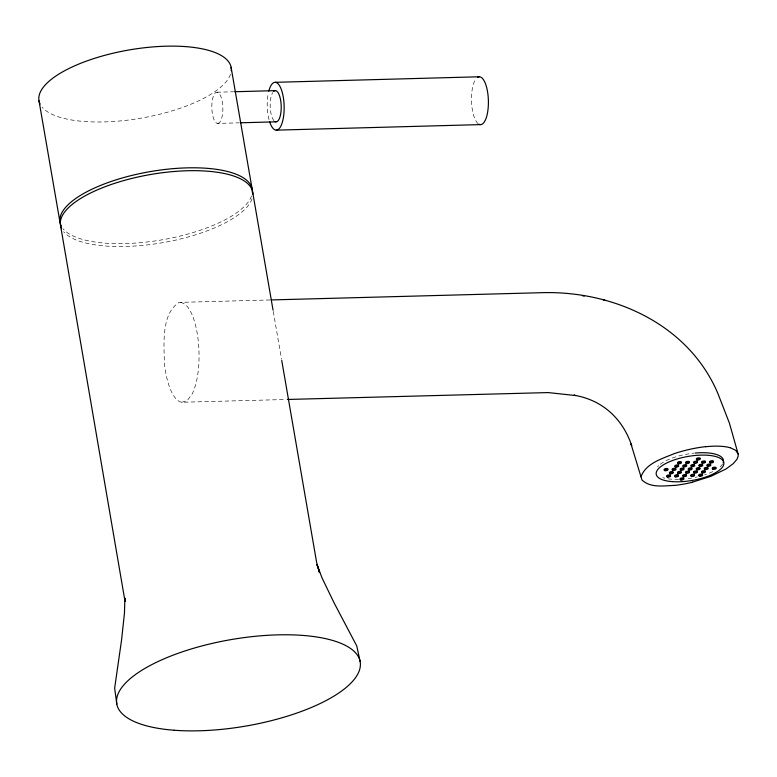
<?xml version="1.0" encoding="UTF-8"?>
<svg xmlns="http://www.w3.org/2000/svg" width="777" height="777" viewBox="0 0 777 777"><rect width="100%" height="100%" fill="white"/><g stroke="black" fill="none" stroke-linecap="round" stroke-linejoin="round"><path stroke-width="0.58" stroke-dasharray="3.88 2.91" d="M270.066 299.961L179.147 302.399C161.024 313.83 164.054 344.25 164.374 362.937A50.019 17.667 88.4 0 0 181.74 402.253L286.101 399.495M181.74 402.253L187.228 400.631L192.123 394.036A50.019 17.667 88.4 0 0 198.941 362.325C199.446 346.309 198.048 329.943 192.23 314.899C189.588 309.528 186.14 302.263 179.147 302.399M216.929 92.22L233.605 91.773M217.735 123.407A15.598 5.507 88.4 0 0 221.901 99.932A15.598 5.507 88.4 0 0 212.364 100.107A15.598 5.507 88.4 0 0 217.735 123.407L239.18 122.834M273.261 311.383L281.527 359.197M722.62 463.879A34.324 12.189 -9.8 0 1 718.978 467.793M712.81 471.561A34.324 12.189 -9.8 0 1 704.632 474.854M697.348 476.903A34.324 12.189 -9.8 0 1 695.172 477.389M691.87 478.03A34.324 12.189 -9.8 0 1 685.227 478.953M678.758 479.38A34.324 12.189 -9.8 0 1 667.307 478.7M664.908 478.214A34.324 12.189 -9.8 0 1 662.762 477.612M657.527 466.919A34.324 12.189 -9.8 0 1 658.741 465.608M660.256 464.306A34.324 12.189 -9.8 0 1 694.007 453.146M269.007 119.639A23.922 8.45 88.4 0 1 268.318 93.075M478.078 123.621A23.922 8.45 88.4 0 1 471.532 102.01A23.922 8.45 88.4 0 1 476.126 78.662M273.96 120.678A15.598 5.507 88.4 0 1 270.211 107.1A15.598 5.507 88.4 0 1 272.737 92.531M251.525 195.921A97.504 34.625 -9.8 0 1 162.471 239.763A97.504 34.625 -9.8 0 1 63.122 228.817M230.507 74.252A97.504 34.625 -9.8 0 1 141.453 118.094A97.504 34.625 -9.8 0 1 42.104 107.148M252.02 198.795A97.504 34.625 -9.8 0 1 162.966 242.638A97.504 34.625 -9.8 0 1 63.617 231.692"/><path stroke-width="1.17" d="M271.28 299.932L540.403 292.725C612.907 290.151 688.976 324.223 718.113 394.056L729.389 423.067L738.15 454.03L738.15 456.216L736.975 459.294L733.07 463.801L725.951 469.007L710.868 476.33L692.598 482.09M674.154 485.402C663.509 485.868 650.3 488.034 641.957 479.982L640.976 476.748C645.998 463.16 662.053 458.77 674.203 453.651C684.43 450.233 695.017 447.853 705.739 446.629M275.068 82.323L479.312 76.777M234.79 91.735L275.281 90.637M240.365 122.795L276.097 121.824M276.311 130.147L480.555 124.602M287.315 399.465L548.222 392.579L575.553 395.542L573.912 395.211C602.311 399.844 622.668 418.657 631.691 445.6L631.002 443.968L640.976 476.748M603.321 299.864L604.836 300.155M582.42 295.716L584.217 296.066M730.108 447.659L735.683 450.31L738.15 454.03M281.73 360.392L316.627 562.422L319.551 572.484L316.909 564.51L322.154 578.166L334.091 602.884L356.769 645.959L360.139 661.577M318.551 569.473L319.551 572.484M231.099 67.288L252.117 188.957M252.612 191.832L273.057 310.178M39.015 100.835L60.033 222.504M60.528 225.379L125.039 601.476L124.874 598.047L124.466 613.131L121.552 640.073L114.637 688.247L116.832 704.069M680.982 479.263A1.875 0.66 -9.8 0 1 680.331 478.418A1.875 0.66 -9.8 0 1 682.934 477.826A1.875 0.66 -9.8 0 1 683.41 478.7M667.103 476.272A1.875 0.66 -9.8 0 1 667.258 475.359A1.875 0.66 -9.8 0 1 669.696 474.941A1.875 0.66 -9.8 0 1 670.172 475.738M669.832 475.942A1.875 0.66 -9.8 0 1 669.385 476.116M675.669 476.146A1.875 0.66 -9.8 0 1 675.058 475.281A1.875 0.66 -9.8 0 1 677.719 474.718A1.875 0.66 -9.8 0 1 677.981 475.66M677.418 475.903A1.875 0.66 -9.8 0 1 677.078 476M684.382 475.912A1.875 0.66 -9.8 0 1 682.808 475.349A1.875 0.66 -9.8 0 1 685.1 474.485A1.875 0.66 -9.8 0 1 686.373 475.155M691.18 475.621A1.875 0.66 -9.8 0 1 691.375 474.689A1.875 0.66 -9.8 0 1 693.861 474.3A1.875 0.66 -9.8 0 1 694.143 475.155M699.747 475.495A1.875 0.66 -9.8 0 1 699.125 474.63A1.875 0.66 -9.8 0 1 701.786 474.067A1.875 0.66 -9.8 0 1 702.058 475M701.796 475.135A1.875 0.66 -9.8 0 1 701.32 475.301M670.211 473.018A1.875 0.66 -9.8 0 1 669.852 472.095A1.875 0.66 -9.8 0 1 672.552 471.629A1.875 0.66 -9.8 0 1 672.552 472.61M672.105 472.785A1.875 0.66 -9.8 0 1 671.765 472.882M677.962 472.756A1.875 0.66 -9.8 0 1 677.845 471.901A1.875 0.66 -9.8 0 1 680.176 471.367A1.875 0.66 -9.8 0 1 681.06 472.047M678.894 472.814A1.875 0.66 -9.8 0 1 678.234 472.804M685.673 472.426A1.875 0.66 -9.8 0 1 686.256 471.493A1.875 0.66 -9.8 0 1 688.636 471.202A1.875 0.66 -9.8 0 1 688.84 472.037M694.279 472.367A1.875 0.66 -9.8 0 1 694.133 471.338A1.875 0.66 -9.8 0 1 696.988 471.095A1.875 0.66 -9.8 0 1 695.842 472.231M702.029 472.105A1.875 0.66 -9.8 0 1 701.913 471.25A1.875 0.66 -9.8 0 1 704.253 470.716A1.875 0.66 -9.8 0 1 705.127 471.386M703.865 472.018A1.875 0.66 -9.8 0 1 703.506 472.095M664.762 469.881A1.875 0.66 -9.8 0 1 664.665 468.919A1.875 0.66 -9.8 0 1 667.365 468.541A1.875 0.66 -9.8 0 1 667.103 469.561M666.792 469.677A1.875 0.66 -9.8 0 1 666.277 469.813M672.532 469.609A1.875 0.66 -9.8 0 1 672.688 468.696A1.875 0.66 -9.8 0 1 675.126 468.278A1.875 0.66 -9.8 0 1 675.601 469.075M673.581 469.697A1.875 0.66 -9.8 0 1 673.076 469.697M681.099 469.483A1.875 0.66 -9.8 0 1 680.487 468.618A1.875 0.66 -9.8 0 1 683.148 468.055A1.875 0.66 -9.8 0 1 683.41 468.997M688.83 469.23A1.875 0.66 -9.8 0 1 688.743 468.259A1.875 0.66 -9.8 0 1 691.433 467.89A1.875 0.66 -9.8 0 1 691.171 468.91M697.309 469.055A1.875 0.66 -9.8 0 1 696.415 468.278A1.875 0.66 -9.8 0 1 698.941 467.599A1.875 0.66 -9.8 0 1 699.669 468.424M698.552 468.9A1.875 0.66 -9.8 0 1 698.193 468.978M705.176 468.832A1.875 0.66 -9.8 0 1 704.554 467.968A1.875 0.66 -9.8 0 1 707.216 467.404A1.875 0.66 -9.8 0 1 707.488 468.337M712.907 468.58A1.875 0.66 -9.8 0 1 712.81 467.608A1.875 0.66 -9.8 0 1 715.51 467.239A1.875 0.66 -9.8 0 1 715.248 468.249M675.64 466.355A1.875 0.66 -9.8 0 1 675.281 465.433A1.875 0.66 -9.8 0 1 677.981 464.967A1.875 0.66 -9.8 0 1 677.981 465.947M683.391 466.093A1.875 0.66 -9.8 0 1 683.274 465.238A1.875 0.66 -9.8 0 1 685.605 464.704A1.875 0.66 -9.8 0 1 686.489 465.384M691.841 465.928A1.875 0.66 -9.8 0 1 691.19 465.093A1.875 0.66 -9.8 0 1 693.783 464.5A1.875 0.66 -9.8 0 1 694.269 465.374M693.065 465.831A1.875 0.66 -9.8 0 1 692.705 465.889M699.708 465.705A1.875 0.66 -9.8 0 1 699.358 464.782A1.875 0.66 -9.8 0 1 702.049 464.316A1.875 0.66 -9.8 0 1 702.049 465.297M707.458 465.442A1.875 0.66 -9.8 0 1 707.633 464.432A1.875 0.66 -9.8 0 1 710.314 464.16A1.875 0.66 -9.8 0 1 709.789 465.2M677.962 462.946A1.875 0.66 -9.8 0 1 678.117 462.033A1.875 0.66 -9.8 0 1 680.555 461.606A1.875 0.66 -9.8 0 1 681.031 462.412M680.555 462.674A1.875 0.66 -9.8 0 1 680.244 462.791M686.528 462.82A1.875 0.66 -9.8 0 1 685.916 461.956A1.875 0.66 -9.8 0 1 688.577 461.392A1.875 0.66 -9.8 0 1 688.84 462.334M687.752 462.713A1.875 0.66 -9.8 0 1 687.218 462.801M694.259 462.568A1.875 0.66 -9.8 0 1 694.172 461.596A1.875 0.66 -9.8 0 1 696.862 461.227A1.875 0.66 -9.8 0 1 696.6 462.247M702.039 462.296A1.875 0.66 -9.8 0 1 702.194 461.383A1.875 0.66 -9.8 0 1 704.622 460.955A1.875 0.66 -9.8 0 1 705.098 461.752M704.894 461.897A1.875 0.66 -9.8 0 1 704.321 462.14M710.605 462.169A1.875 0.66 -9.8 0 1 709.984 461.305A1.875 0.66 -9.8 0 1 712.645 460.742A1.875 0.66 -9.8 0 1 712.917 461.674M696.619 459.139A1.875 0.66 -9.8 0 1 697.018 458.207A1.875 0.66 -9.8 0 1 699.455 457.867A1.875 0.66 -9.8 0 1 699.698 458.712M699.455 458.848A1.875 0.66 -9.8 0 1 698.844 459.081M695.104 453.049A34.324 12.189 -9.8 0 1 723.212 462.597M692.618 482.187A49.913 16.375 -14.3 0 1 674.077 485.499M705.652 446.736A49.922 16.191 -14.2 0 1 730.011 447.707M268.764 91.181A23.922 8.45 88.4 0 1 281.012 88.675A23.922 8.45 88.4 0 1 281.915 123.582A23.922 8.45 88.4 0 1 269.551 121.523M477.68 77.273A23.922 8.45 88.4 0 1 488.383 100.544A23.922 8.45 88.4 0 1 478.894 124.174M273.708 91.336A15.598 5.507 88.4 0 1 281.177 105.371A15.598 5.507 88.4 0 1 275.009 121.552M61.121 225.757A97.504 34.625 -9.8 0 1 149.679 171.698A97.504 34.625 -9.8 0 1 252.282 192.375M40.103 104.089A97.504 34.625 -9.8 0 1 128.661 50.029A97.504 34.625 -9.8 0 1 231.264 70.707M61.616 228.632A97.504 34.625 -9.8 0 1 148.601 174.854A97.504 34.625 -9.8 0 1 252.826 194.095M681.06 480.021A1.875 0.66 -9.8 0 0 683.886 479.05A1.875 0.66 -9.8 0 0 681.167 478.846A1.875 0.66 -9.8 0 0 681.06 480.021M667.725 477.127A1.875 0.66 -9.8 0 0 670.551 476.155A1.875 0.66 -9.8 0 0 667.832 475.942A1.875 0.66 -9.8 0 0 667.725 477.127M675.757 476.903A1.875 0.66 -9.8 0 0 678.574 475.932A1.875 0.66 -9.8 0 0 675.854 475.728A1.875 0.66 -9.8 0 0 675.757 476.903M683.779 476.69A1.875 0.66 -9.8 0 0 686.596 475.718A1.875 0.66 -9.8 0 0 683.877 475.505A1.875 0.66 -9.8 0 0 683.779 476.69M691.802 476.476A1.875 0.66 -9.8 0 0 694.619 475.495A1.875 0.66 -9.8 0 0 691.899 475.291A1.875 0.66 -9.8 0 0 691.802 476.476M699.824 476.252A1.875 0.66 -9.8 0 0 702.651 475.281A1.875 0.66 -9.8 0 0 699.922 475.077A1.875 0.66 -9.8 0 0 699.824 476.252M670.444 473.795A1.875 0.66 -9.8 0 0 673.261 472.814A1.875 0.66 -9.8 0 0 670.541 472.61A1.875 0.66 -9.8 0 0 670.444 473.795M678.467 473.572A1.875 0.66 -9.8 0 0 681.293 472.601A1.875 0.66 -9.8 0 0 678.574 472.397A1.875 0.66 -9.8 0 0 678.467 473.572M686.489 473.358A1.875 0.66 -9.8 0 0 689.316 472.387A1.875 0.66 -9.8 0 0 686.596 472.173A1.875 0.66 -9.8 0 0 686.489 473.358M694.512 473.144A1.875 0.66 -9.8 0 0 697.338 472.163A1.875 0.66 -9.8 0 0 694.619 471.96A1.875 0.66 -9.8 0 0 694.512 473.144M702.544 472.921A1.875 0.66 -9.8 0 0 705.361 471.95A1.875 0.66 -9.8 0 0 702.641 471.746A1.875 0.66 -9.8 0 0 702.544 472.921M665.131 470.677A1.875 0.66 -9.8 0 0 667.958 469.706A1.875 0.66 -9.8 0 0 665.238 469.502A1.875 0.66 -9.8 0 0 665.131 470.677M673.154 470.464A1.875 0.66 -9.8 0 0 675.98 469.483A1.875 0.66 -9.8 0 0 673.261 469.279A1.875 0.66 -9.8 0 0 673.154 470.464M681.186 470.24A1.875 0.66 -9.8 0 0 684.003 469.269A1.875 0.66 -9.8 0 0 681.283 469.065A1.875 0.66 -9.8 0 0 681.186 470.24M689.209 470.027A1.875 0.66 -9.8 0 0 692.025 469.055A1.875 0.66 -9.8 0 0 689.306 468.842A1.875 0.66 -9.8 0 0 689.209 470.027M697.231 469.813A1.875 0.66 -9.8 0 0 700.048 468.832A1.875 0.66 -9.8 0 0 697.328 468.628A1.875 0.66 -9.8 0 0 697.231 469.813M705.254 469.59A1.875 0.66 -9.8 0 0 708.08 468.618A1.875 0.66 -9.8 0 0 705.351 468.414A1.875 0.66 -9.8 0 0 705.254 469.59M713.276 469.376A1.875 0.66 -9.8 0 0 716.103 468.395A1.875 0.66 -9.8 0 0 713.383 468.191A1.875 0.66 -9.8 0 0 713.276 469.376M675.873 467.132A1.875 0.66 -9.8 0 0 678.69 466.151A1.875 0.66 -9.8 0 0 675.971 465.947A1.875 0.66 -9.8 0 0 675.873 467.132M683.896 466.909A1.875 0.66 -9.8 0 0 686.722 465.938A1.875 0.66 -9.8 0 0 683.993 465.734A1.875 0.66 -9.8 0 0 683.896 466.909M691.918 466.695A1.875 0.66 -9.8 0 0 694.745 465.724A1.875 0.66 -9.8 0 0 692.025 465.51A1.875 0.66 -9.8 0 0 691.918 466.695M699.941 466.482A1.875 0.66 -9.8 0 0 702.767 465.501A1.875 0.66 -9.8 0 0 700.048 465.297A1.875 0.66 -9.8 0 0 699.941 466.482M707.964 466.258A1.875 0.66 -9.8 0 0 710.79 465.287A1.875 0.66 -9.8 0 0 708.07 465.083A1.875 0.66 -9.8 0 0 707.964 466.258M678.583 463.801A1.875 0.66 -9.8 0 0 681.41 462.82A1.875 0.66 -9.8 0 0 678.69 462.616A1.875 0.66 -9.8 0 0 678.583 463.801M686.615 463.578A1.875 0.66 -9.8 0 0 689.432 462.606A1.875 0.66 -9.8 0 0 686.713 462.402A1.875 0.66 -9.8 0 0 686.615 463.578M694.638 463.364A1.875 0.66 -9.8 0 0 697.455 462.393A1.875 0.66 -9.8 0 0 694.735 462.179A1.875 0.66 -9.8 0 0 694.638 463.364M702.661 463.15A1.875 0.66 -9.8 0 0 705.477 462.169A1.875 0.66 -9.8 0 0 702.758 461.965A1.875 0.66 -9.8 0 0 702.661 463.15M710.683 462.927A1.875 0.66 -9.8 0 0 713.5 461.956A1.875 0.66 -9.8 0 0 710.78 461.752A1.875 0.66 -9.8 0 0 710.683 462.927M697.348 460.033A1.875 0.66 -9.8 0 0 700.174 459.061A1.875 0.66 -9.8 0 0 697.455 458.848A1.875 0.66 -9.8 0 0 697.348 460.033M672.173 481.623A34.324 12.189 -9.8 0 0 723.892 463.743A34.324 12.189 -9.8 0 0 674.028 459.974A34.324 12.189 -9.8 0 0 672.173 481.623M174.203 730.244A123.494 43.852 -9.8 0 0 360.343 665.908A123.494 43.852 -9.8 0 0 180.895 652.33A123.494 43.852 -9.8 0 0 174.203 730.244"/></g></svg>
